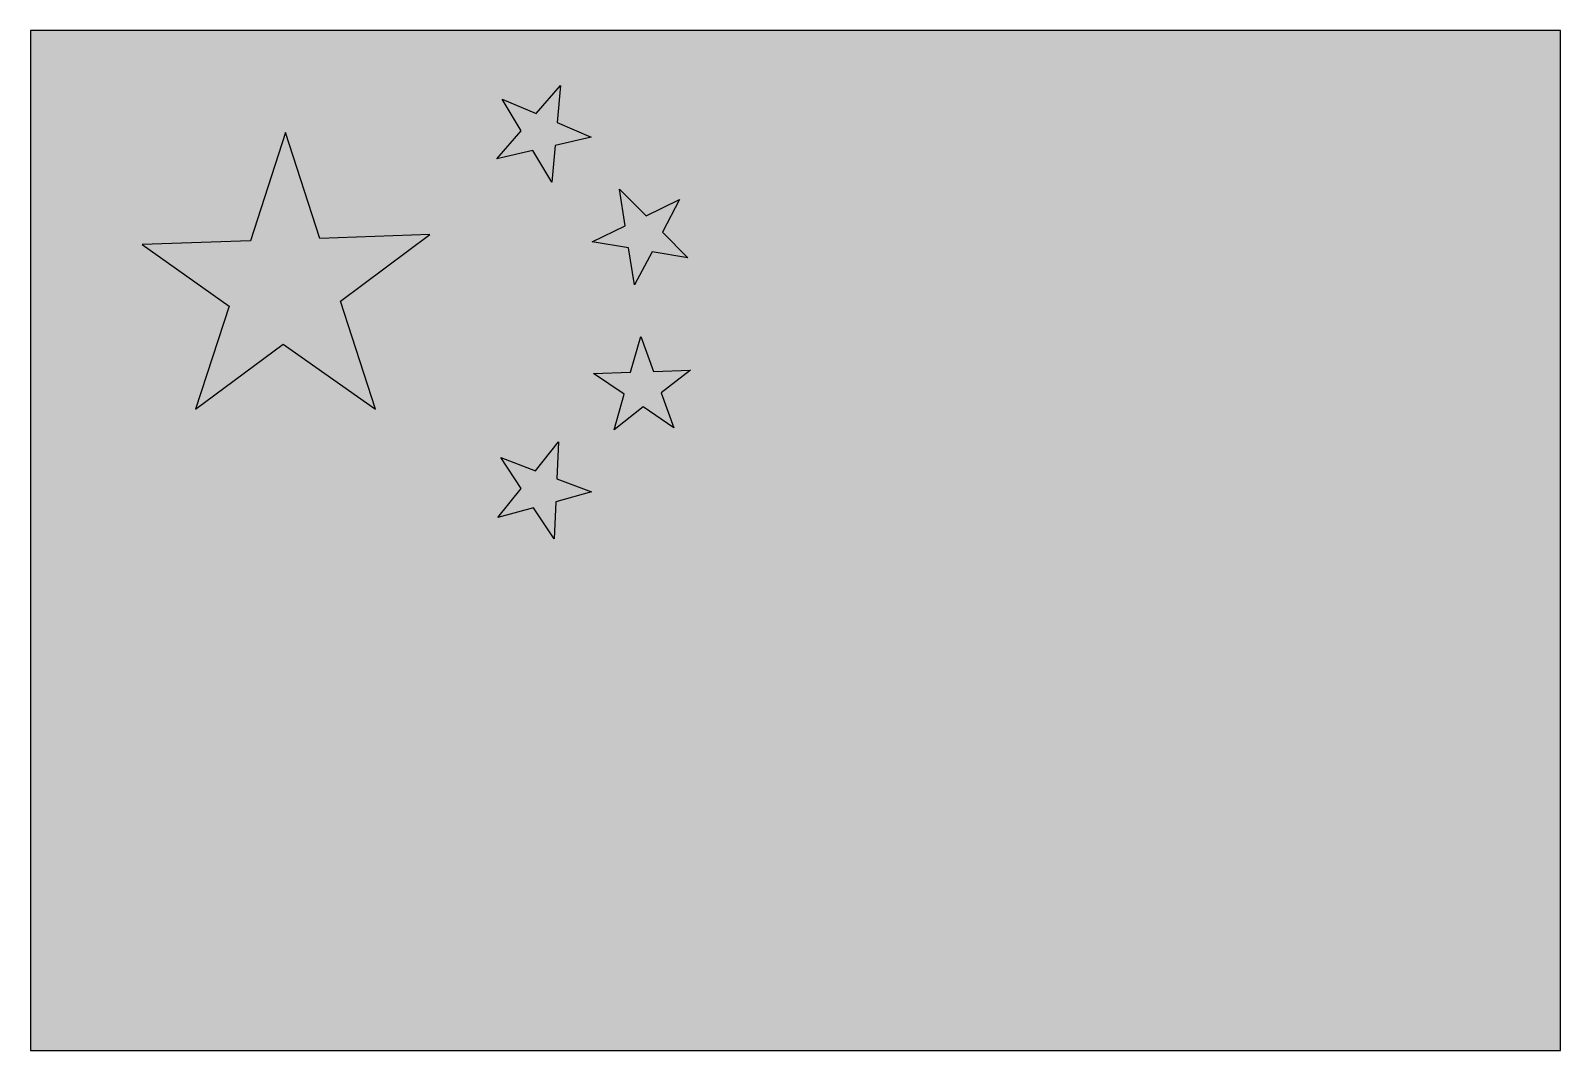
# Model space of a CAD drawing. Header units: millimetres. Extents: x 1015 to 1975, y 898 to 1538.
import ezdxf

# ---------------------------------------------------------------- set-up
doc = ezdxf.new("R2010")
doc.units = ezdxf.units.MM

msp = doc.modelspace()

# ---------------------------------------------------------------- hatches: boundary and pattern name
h = msp.add_hatch(color=1)
h.dxf.hatch_style = 1
h.paths.add_polyline_path([(1974.96, 1538.07), (1014.96, 1538.07), (1014.96, 898.07), (1974.96, 898.07)])
h.paths.add_polyline_path([(1418.69, 1288.87), (1399.4, 1301.85), (1381.1, 1287.52), (1387.48, 1309.88), (1368.2, 1322.86), (1391.43, 1323.69), (1397.82, 1346.05), (1405.79, 1324.21), (1429.02, 1325.04), (1410.72, 1310.71)], flags=16)
h.paths.add_polyline_path([(1366.93, 1248.58), (1344.51, 1242.43), (1343.43, 1219.21), (1330.65, 1238.63), (1308.23, 1232.48), (1322.75, 1250.64), (1309.98, 1270.06), (1331.73, 1261.86), (1346.25, 1280.01), (1345.18, 1256.79)], flags=16)
h.paths.add_polyline_path([(1427.46, 1395.51), (1404.92, 1399.27), (1393.92, 1378.47), (1390.27, 1401.71), (1367.29, 1405.54), (1388.09, 1415.57), (1384.47, 1438.6), (1401.16, 1421.87), (1422.24, 1432.02), (1411.43, 1411.57)], flags=16)
h.paths.add_polyline_path([(1231.39, 1300.4), (1173.39, 1341.35), (1118.54, 1300.4), (1139.59, 1365.21), (1084.94, 1403.79), (1152.9, 1406.15), (1174.96, 1474.07), (1196.54, 1407.67), (1265.47, 1410.07), (1209.37, 1368.19)], flags=16)
h.paths.add_polyline_path([(1342.14, 1442.88), (1330.18, 1462.82), (1307.52, 1457.6), (1322.79, 1475.14), (1310.83, 1495.08), (1332.22, 1485.98), (1347.49, 1503.52), (1345.45, 1480.36), (1366.84, 1471.26), (1344.18, 1466.04)], flags=16)
h = msp.add_hatch(color=2)
h.dxf.hatch_style = 1
h.paths.add_polyline_path([(1322.75, 1250.64), (1309.98, 1270.06), (1331.73, 1261.86), (1346.25, 1280.01), (1345.18, 1256.79), (1366.93, 1248.58), (1344.51, 1242.43), (1343.43, 1219.21), (1330.65, 1238.63), (1308.23, 1232.48)])
h.paths.add_polyline_path([(1387.48, 1309.88), (1368.2, 1322.86), (1391.43, 1323.69), (1397.82, 1346.05), (1405.79, 1324.21), (1429.02, 1325.04), (1410.72, 1310.71), (1418.69, 1288.87), (1399.4, 1301.85), (1381.1, 1287.52)])
h.paths.add_polyline_path([(1390.27, 1401.71), (1367.29, 1405.54), (1388.09, 1415.57), (1384.47, 1438.6), (1401.16, 1421.87), (1422.24, 1432.02), (1411.43, 1411.57), (1427.46, 1395.51), (1404.92, 1399.27), (1393.92, 1378.47)])
h.paths.add_polyline_path([(1330.18, 1462.82), (1307.52, 1457.6), (1322.79, 1475.14), (1310.83, 1495.08), (1332.22, 1485.98), (1347.49, 1503.52), (1345.45, 1480.36), (1366.84, 1471.26), (1344.18, 1466.04), (1342.14, 1442.88)])
h.paths.add_polyline_path([(1139.59, 1365.21), (1118.54, 1300.4), (1173.39, 1341.35), (1231.39, 1300.4), (1209.37, 1368.19), (1265.47, 1410.07), (1196.54, 1407.67), (1174.96, 1474.07), (1152.9, 1406.15), (1084.94, 1403.79)])

# ---------------------------------------------------------------- linework, layer by layer
at = {"color": 2}
for p, q in [((1332.22, 1485.98), (1347.49, 1503.52)), ((1347.49, 1503.52), (1345.45, 1480.36)), ((1310.83, 1495.08), (1332.22, 1485.98)), ((1322.79, 1475.14), (1310.83, 1495.08)), ((1345.45, 1480.36), (1366.84, 1471.26)), ((1174.96, 1474.07), (1152.9, 1406.15)), ((1196.54, 1407.67), (1174.96, 1474.07)), ((1307.52, 1457.6), (1322.79, 1475.14)), ((1366.84, 1471.26), (1344.18, 1466.04)), ((1330.18, 1462.82), (1307.52, 1457.6)), ((1342.14, 1442.88), (1330.18, 1462.82)), ((1344.18, 1466.04), (1342.14, 1442.88)), ((1384.47, 1438.6), (1401.16, 1421.87)), ((1388.09, 1415.57), (1384.47, 1438.6)), ((1401.16, 1421.87), (1422.24, 1432.02)), ((1422.24, 1432.02), (1411.43, 1411.57)), ((1367.29, 1405.54), (1388.09, 1415.57)), ((1411.43, 1411.57), (1427.46, 1395.51)), ((1152.9, 1406.15), (1084.94, 1403.79)), ((1084.94, 1403.79), (1139.59, 1365.21)), ((1265.47, 1410.07), (1196.54, 1407.67)), ((1209.37, 1368.19), (1265.47, 1410.07)), ((1390.27, 1401.71), (1367.29, 1405.54)), ((1393.92, 1378.47), (1390.27, 1401.71)), ((1404.92, 1399.27), (1393.92, 1378.47)), ((1427.46, 1395.51), (1404.92, 1399.27)), ((1139.59, 1365.21), (1118.54, 1300.4)), ((1231.39, 1300.4), (1209.37, 1368.19)), ((1391.43, 1323.69), (1397.82, 1346.05)), ((1397.82, 1346.05), (1405.79, 1324.21)), ((1118.54, 1300.4), (1173.39, 1341.35)), ((1173.39, 1341.35), (1231.39, 1300.4)), ((1405.79, 1324.21), (1429.02, 1325.04)), ((1429.02, 1325.04), (1410.72, 1310.71)), ((1368.2, 1322.86), (1391.43, 1323.69)), ((1387.48, 1309.88), (1368.2, 1322.86)), ((1381.1, 1287.52), (1387.48, 1309.88)), ((1410.72, 1310.71), (1418.69, 1288.87)), ((1399.4, 1301.85), (1381.1, 1287.52)), ((1418.69, 1288.87), (1399.4, 1301.85)), ((1331.73, 1261.86), (1346.25, 1280.01)), ((1346.25, 1280.01), (1345.18, 1256.79)), ((1309.98, 1270.06), (1331.73, 1261.86)), ((1322.75, 1250.64), (1309.98, 1270.06)), ((1308.23, 1232.48), (1322.75, 1250.64)), ((1366.93, 1248.58), (1344.51, 1242.43)), ((1345.18, 1256.79), (1366.93, 1248.58)), ((1330.65, 1238.63), (1308.23, 1232.48)), ((1343.43, 1219.21), (1330.65, 1238.63)), ((1344.51, 1242.43), (1343.43, 1219.21))]:
    msp.add_line(p, q, dxfattribs=at)
at = {"color": 1}
msp.add_lwpolyline([(1014.96, 898.07), (1974.96, 898.07), (1974.96, 1538.07), (1014.96, 1538.07)], close=True, dxfattribs=at)

doc.saveas('drawing.dxf')
